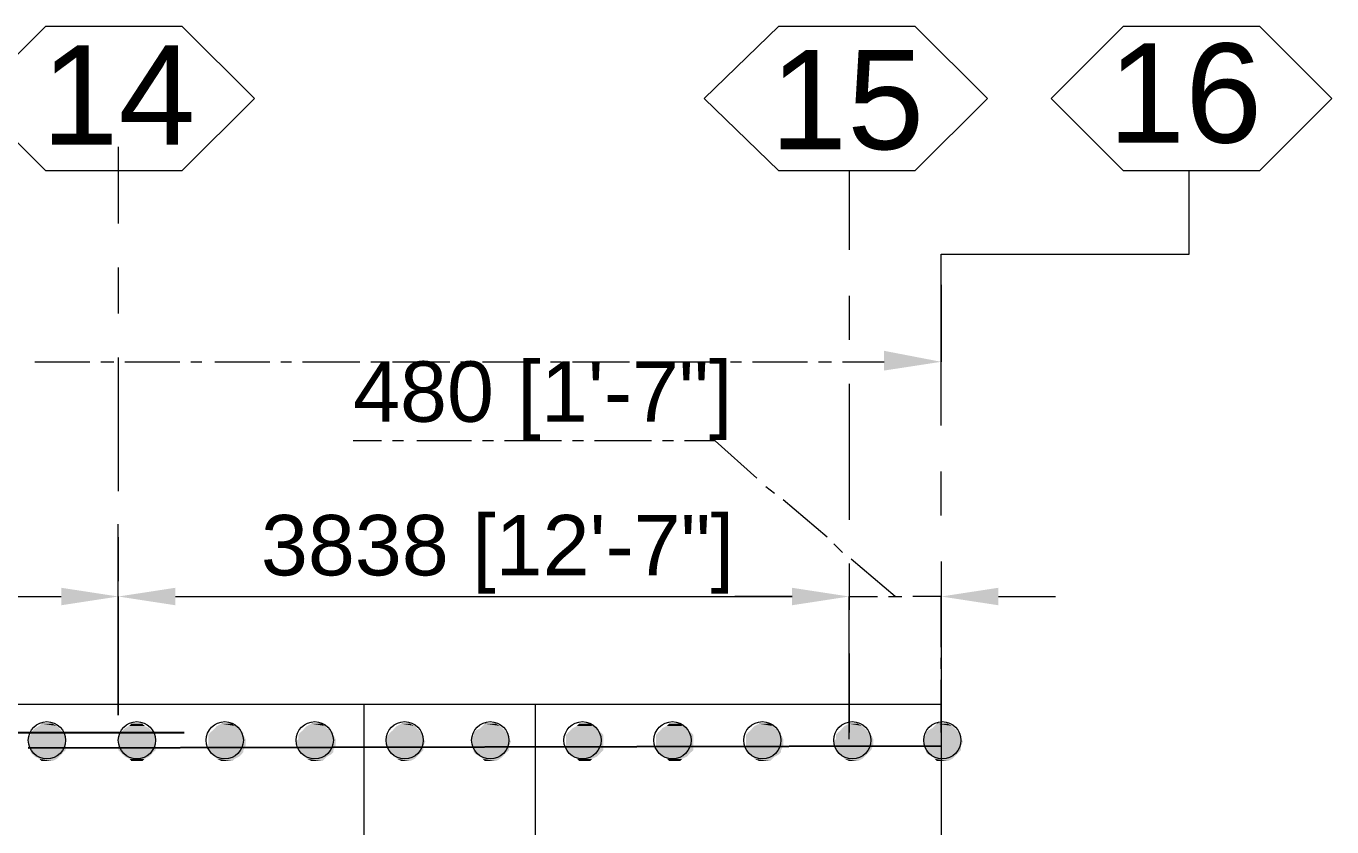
# Model space of a CAD drawing. Header units: inches. Extents: x 2 to 136, y 1 to 96.
# Drawn here: x 87.72 to 99.38, y 66.39 to 73.53 of the extents above; entities that cross this region are included whole.
import ezdxf

# ---------------------------------------------------------------- set-up
doc = ezdxf.new("R2010")
doc.units = ezdxf.units.IN
doc.header["$MEASUREMENT"] = 0
doc.layers.add('PDF_COLUMN', color=251, linetype='Continuous', true_color=0x636466)
doc.layers.add('PDF_Outer Line', color=165, linetype='Continuous', true_color=0x5258ac)
for name, color, linetype in [('PDF_Girt', 7, 'Continuous'), ('PDF_Grid', 7, 'Continuous'), ('PDF_Text', 7, 'Continuous'), ('PDF_Thin', 7, 'Continuous')]:
    doc.layers.add(name, color=color, linetype=linetype)
doc.styles.add('PDF Arial', font='arial.ttf')

msp = doc.modelspace()

# ---------------------------------------------------------------- linework, layer by layer
at = {"layer": 'PDF_COLUMN', "lineweight": 0}
for centre in [(87.91, 67.159), (88.713, 67.159), (89.497, 67.159), (90.3, 67.159), (92.689, 67.159), (93.492, 67.159), (94.294, 67.159), (95.097, 67.159), (95.9, 67.159)]:
    msp.add_circle(centre, 0.166, dxfattribs=at)
at = {"layer": 'PDF_COLUMN', "color": 7, "lineweight": 0}
for centre in [(91.102, 67.159), (91.866, 67.159)]:
    msp.add_circle(centre, 0.166, dxfattribs=at)
at = {"layer": 'PDF_COLUMN', "transparency": 33554559}
for points in [[(87.783, 67.247), (88.057, 67.228), (87.764, 67.228)], [(87.803, 67.267), (88.038, 67.247), (87.783, 67.247)], [(88.038, 67.247), (87.783, 67.247), (88.057, 67.228)], [(87.842, 67.287), (88.018, 67.267), (87.803, 67.267)], [(88.018, 67.267), (87.803, 67.267), (88.038, 67.247)], [(87.861, 67.306), (87.999, 67.287), (87.842, 67.287)], [(87.999, 67.287), (87.842, 67.287), (88.018, 67.267)], [(87.901, 67.306), (87.959, 67.306), (87.861, 67.306)], [(87.959, 67.306), (87.861, 67.306), (87.999, 67.287)], [(87.92, 67.306), (87.901, 67.306), (87.959, 67.306)], [(88.586, 67.247), (88.86, 67.228), (88.566, 67.228)], [(88.606, 67.267), (88.841, 67.247), (88.586, 67.247)], [(88.841, 67.247), (88.586, 67.247), (88.86, 67.228)], [(88.645, 67.287), (88.821, 67.267), (88.606, 67.267)], [(88.821, 67.267), (88.606, 67.267), (88.841, 67.247)], [(88.664, 67.306), (88.782, 67.287), (88.645, 67.287)], [(88.782, 67.287), (88.645, 67.287), (88.821, 67.267)], [(88.704, 67.306), (88.762, 67.306), (88.664, 67.306)], [(88.762, 67.306), (88.664, 67.306), (88.782, 67.287)], [(88.723, 67.306), (88.704, 67.306), (88.762, 67.306)], [(89.389, 67.247), (89.663, 67.228), (89.369, 67.228)], [(89.409, 67.267), (89.644, 67.247), (89.389, 67.247)], [(89.644, 67.247), (89.389, 67.247), (89.663, 67.228)], [(89.428, 67.287), (89.624, 67.267), (89.409, 67.267)], [(89.624, 67.267), (89.409, 67.267), (89.644, 67.247)], [(89.467, 67.306), (89.585, 67.287), (89.428, 67.287)], [(89.585, 67.287), (89.428, 67.287), (89.624, 67.267)], [(89.506, 67.306), (89.565, 67.306), (89.467, 67.306)], [(89.565, 67.306), (89.467, 67.306), (89.585, 67.287)], [(89.526, 67.306), (89.506, 67.306), (89.565, 67.306)], [(90.192, 67.247), (90.466, 67.228), (90.172, 67.228)], [(90.211, 67.267), (90.446, 67.247), (90.192, 67.247)], [(90.446, 67.247), (90.192, 67.247), (90.466, 67.228)], [(90.231, 67.287), (90.407, 67.267), (90.211, 67.267)], [(90.407, 67.267), (90.211, 67.267), (90.446, 67.247)], [(90.27, 67.306), (90.388, 67.287), (90.231, 67.287)], [(90.388, 67.287), (90.231, 67.287), (90.407, 67.267)], [(90.29, 67.306), (90.368, 67.306), (90.27, 67.306)], [(90.368, 67.306), (90.27, 67.306), (90.388, 67.287)], [(90.329, 67.306), (90.29, 67.306), (90.368, 67.306)], [(92.581, 67.247), (92.855, 67.228), (92.561, 67.228)], [(92.601, 67.267), (92.836, 67.247), (92.581, 67.247)], [(92.836, 67.247), (92.581, 67.247), (92.855, 67.228)], [(92.64, 67.287), (92.816, 67.267), (92.601, 67.267)], [(92.816, 67.267), (92.601, 67.267), (92.836, 67.247)], [(92.659, 67.306), (92.777, 67.287), (92.64, 67.287)], [(92.777, 67.287), (92.64, 67.287), (92.816, 67.267)], [(92.698, 67.306), (92.757, 67.306), (92.659, 67.306)], [(92.757, 67.306), (92.659, 67.306), (92.777, 67.287)], [(92.718, 67.306), (92.698, 67.306), (92.757, 67.306)], [(93.384, 67.247), (93.658, 67.228), (93.364, 67.228)], [(93.403, 67.267), (93.638, 67.247), (93.384, 67.247)], [(93.638, 67.247), (93.384, 67.247), (93.658, 67.228)], [(93.443, 67.287), (93.619, 67.267), (93.403, 67.267)], [(93.619, 67.267), (93.403, 67.267), (93.638, 67.247)], [(93.462, 67.306), (93.58, 67.287), (93.443, 67.287)], [(93.58, 67.287), (93.443, 67.287), (93.619, 67.267)], [(93.501, 67.306), (93.56, 67.306), (93.462, 67.306)], [(93.56, 67.306), (93.462, 67.306), (93.58, 67.287)], [(93.521, 67.306), (93.501, 67.306), (93.56, 67.306)], [(94.187, 67.247), (94.461, 67.228), (94.167, 67.228)], [(94.206, 67.267), (94.441, 67.247), (94.187, 67.247)], [(94.441, 67.247), (94.187, 67.247), (94.461, 67.228)], [(94.226, 67.287), (94.402, 67.267), (94.206, 67.267)], [(94.402, 67.267), (94.206, 67.267), (94.441, 67.247)], [(94.265, 67.306), (94.383, 67.287), (94.226, 67.287)], [(94.383, 67.287), (94.226, 67.287), (94.402, 67.267)], [(94.285, 67.306), (94.363, 67.306), (94.265, 67.306)], [(94.363, 67.306), (94.265, 67.306), (94.383, 67.287)], [(94.324, 67.306), (94.285, 67.306), (94.363, 67.306)], [(94.99, 67.247), (95.244, 67.228), (94.97, 67.228)], [(95.009, 67.267), (95.225, 67.247), (94.99, 67.247)], [(95.225, 67.247), (94.99, 67.247), (95.244, 67.228)], [(95.029, 67.287), (95.205, 67.267), (95.009, 67.267)], [(95.205, 67.267), (95.009, 67.267), (95.225, 67.247)], [(95.068, 67.306), (95.185, 67.287), (95.029, 67.287)], [(95.185, 67.287), (95.029, 67.287), (95.205, 67.267)], [(95.088, 67.306), (95.146, 67.306), (95.068, 67.306)], [(95.146, 67.306), (95.068, 67.306), (95.185, 67.287)], [(95.127, 67.306), (95.088, 67.306), (95.146, 67.306)], [(95.773, 67.247), (96.047, 67.228), (95.753, 67.228)], [(95.812, 67.267), (96.028, 67.247), (95.773, 67.247)], [(96.028, 67.247), (95.773, 67.247), (96.047, 67.228)], [(95.832, 67.287), (96.008, 67.267), (95.812, 67.267)], [(96.008, 67.267), (95.812, 67.267), (96.028, 67.247)], [(95.851, 67.306), (95.988, 67.287), (95.832, 67.287)], [(95.988, 67.287), (95.832, 67.287), (96.008, 67.267)], [(95.89, 67.306), (95.949, 67.306), (95.851, 67.306)], [(95.949, 67.306), (95.851, 67.306), (95.988, 67.287)], [(95.93, 67.306), (95.89, 67.306), (95.949, 67.306)], [(87.764, 67.208), (88.077, 67.169), (87.744, 67.169)], [(88.077, 67.169), (87.744, 67.169), (88.077, 67.149)], [(87.744, 67.169), (88.077, 67.149), (87.744, 67.149)], [(88.077, 67.149), (87.744, 67.149), (88.077, 67.11)], [(87.744, 67.149), (88.077, 67.11), (87.744, 67.11)], [(88.057, 67.228), (87.764, 67.228), (88.077, 67.208)], [(87.764, 67.228), (88.077, 67.208), (87.764, 67.208)], [(88.077, 67.208), (87.764, 67.208), (88.077, 67.169)], [(88.566, 67.228), (88.88, 67.208), (88.547, 67.208)], [(88.88, 67.208), (88.547, 67.208), (88.88, 67.169)], [(88.547, 67.208), (88.88, 67.169), (88.547, 67.169)], [(88.88, 67.169), (88.547, 67.169), (88.88, 67.149)], [(88.547, 67.169), (88.88, 67.149), (88.547, 67.149)], [(88.88, 67.149), (88.547, 67.149), (88.88, 67.11)], [(88.547, 67.149), (88.88, 67.11), (88.547, 67.11)], [(88.86, 67.228), (88.566, 67.228), (88.88, 67.208)], [(89.369, 67.228), (89.663, 67.208), (89.35, 67.208)], [(89.663, 67.208), (89.35, 67.208), (89.683, 67.169)], [(89.35, 67.208), (89.683, 67.169), (89.35, 67.169)], [(89.683, 67.169), (89.35, 67.169), (89.683, 67.149)], [(89.35, 67.169), (89.683, 67.149), (89.35, 67.149)], [(89.683, 67.149), (89.35, 67.149), (89.683, 67.11)], [(89.35, 67.149), (89.683, 67.11), (89.35, 67.11)], [(89.663, 67.228), (89.369, 67.228), (89.663, 67.208)], [(90.153, 67.169), (90.486, 67.149), (90.133, 67.149)], [(90.486, 67.149), (90.133, 67.149), (90.486, 67.11)], [(90.133, 67.149), (90.486, 67.11), (90.153, 67.11)], [(90.172, 67.228), (90.466, 67.208), (90.153, 67.208)], [(90.466, 67.208), (90.153, 67.208), (90.486, 67.169)], [(90.153, 67.208), (90.486, 67.169), (90.153, 67.169)], [(90.486, 67.169), (90.153, 67.169), (90.486, 67.149)], [(90.466, 67.228), (90.172, 67.228), (90.466, 67.208)], [(92.561, 67.228), (92.875, 67.208), (92.542, 67.208)], [(92.875, 67.208), (92.542, 67.208), (92.875, 67.169)], [(92.542, 67.208), (92.875, 67.169), (92.542, 67.169)], [(92.875, 67.169), (92.542, 67.169), (92.875, 67.149)], [(92.542, 67.169), (92.875, 67.149), (92.542, 67.149)], [(92.875, 67.149), (92.542, 67.149), (92.875, 67.11)], [(92.542, 67.149), (92.875, 67.11), (92.542, 67.11)], [(92.855, 67.228), (92.561, 67.228), (92.875, 67.208)], [(93.364, 67.228), (93.678, 67.208), (93.345, 67.208)], [(93.678, 67.208), (93.345, 67.208), (93.678, 67.169)], [(93.345, 67.208), (93.678, 67.169), (93.345, 67.169)], [(93.678, 67.169), (93.345, 67.169), (93.678, 67.149)], [(93.345, 67.169), (93.678, 67.149), (93.345, 67.149)], [(93.678, 67.149), (93.345, 67.149), (93.678, 67.11)], [(93.345, 67.149), (93.678, 67.11), (93.345, 67.11)], [(93.658, 67.228), (93.364, 67.228), (93.678, 67.208)], [(94.167, 67.228), (94.461, 67.208), (94.148, 67.208)], [(94.461, 67.208), (94.148, 67.208), (94.48, 67.169)], [(94.148, 67.208), (94.48, 67.169), (94.148, 67.169)], [(94.48, 67.169), (94.148, 67.169), (94.48, 67.149)], [(94.148, 67.169), (94.48, 67.149), (94.148, 67.149)], [(94.48, 67.149), (94.148, 67.149), (94.48, 67.11)], [(94.148, 67.149), (94.48, 67.11), (94.148, 67.11)], [(94.461, 67.228), (94.167, 67.228), (94.461, 67.208)], [(94.95, 67.169), (95.283, 67.149), (94.931, 67.149)], [(95.283, 67.149), (94.931, 67.149), (95.283, 67.11)], [(94.931, 67.149), (95.283, 67.11), (94.95, 67.11)], [(94.97, 67.228), (95.264, 67.208), (94.95, 67.208)], [(95.264, 67.208), (94.95, 67.208), (95.283, 67.169)], [(94.95, 67.208), (95.283, 67.169), (94.95, 67.169)], [(95.283, 67.169), (94.95, 67.169), (95.283, 67.149)], [(95.244, 67.228), (94.97, 67.228), (95.264, 67.208)], [(95.753, 67.208), (96.067, 67.169), (95.734, 67.169)], [(96.067, 67.169), (95.734, 67.169), (96.086, 67.149)], [(95.734, 67.169), (96.086, 67.149), (95.734, 67.149)], [(96.086, 67.149), (95.734, 67.149), (96.067, 67.11)], [(95.734, 67.149), (96.067, 67.11), (95.734, 67.11)], [(96.047, 67.228), (95.753, 67.228), (96.067, 67.208)], [(95.753, 67.228), (96.067, 67.208), (95.753, 67.208)], [(96.067, 67.208), (95.753, 67.208), (96.067, 67.169)], [(88.077, 67.11), (87.744, 67.11), (88.077, 67.071)], [(87.744, 67.11), (88.077, 67.071), (87.764, 67.071)], [(88.077, 67.071), (87.764, 67.071), (88.057, 67.052)], [(87.764, 67.071), (88.057, 67.052), (87.764, 67.052)], [(88.057, 67.052), (87.764, 67.052), (88.038, 67.032)], [(87.764, 67.052), (88.038, 67.032), (87.783, 67.032)], [(88.038, 67.032), (87.783, 67.032), (88.018, 67.012)], [(87.783, 67.032), (88.018, 67.012), (87.803, 67.012)], [(88.018, 67.012), (87.803, 67.012), (87.999, 66.993)], [(87.803, 67.012), (87.999, 66.993), (87.842, 66.993)], [(88.88, 67.11), (88.547, 67.11), (88.88, 67.071)], [(88.547, 67.11), (88.88, 67.071), (88.547, 67.071)], [(88.88, 67.071), (88.547, 67.071), (88.86, 67.052)], [(88.547, 67.071), (88.86, 67.052), (88.566, 67.052)], [(88.86, 67.052), (88.566, 67.052), (88.841, 67.032)], [(88.566, 67.052), (88.841, 67.032), (88.586, 67.032)], [(88.841, 67.032), (88.586, 67.032), (88.821, 67.012)], [(88.586, 67.032), (88.821, 67.012), (88.606, 67.012)], [(88.821, 67.012), (88.606, 67.012), (88.782, 66.993)], [(88.606, 67.012), (88.782, 66.993), (88.645, 66.993)], [(89.683, 67.11), (89.35, 67.11), (89.663, 67.071)], [(89.35, 67.11), (89.663, 67.071), (89.35, 67.071)], [(89.663, 67.071), (89.35, 67.071), (89.663, 67.052)], [(89.35, 67.071), (89.663, 67.052), (89.369, 67.052)], [(89.663, 67.052), (89.369, 67.052), (89.644, 67.032)], [(89.369, 67.052), (89.644, 67.032), (89.389, 67.032)], [(89.644, 67.032), (89.389, 67.032), (89.624, 67.012)], [(89.389, 67.032), (89.624, 67.012), (89.409, 67.012)], [(89.624, 67.012), (89.409, 67.012), (89.585, 66.993)], [(89.409, 67.012), (89.585, 66.993), (89.428, 66.993)], [(90.486, 67.11), (90.153, 67.11), (90.466, 67.071)], [(90.153, 67.11), (90.466, 67.071), (90.153, 67.071)], [(90.466, 67.071), (90.153, 67.071), (90.466, 67.052)], [(90.153, 67.071), (90.466, 67.052), (90.172, 67.052)], [(90.466, 67.052), (90.172, 67.052), (90.446, 67.032)], [(90.172, 67.052), (90.446, 67.032), (90.192, 67.032)], [(90.446, 67.032), (90.192, 67.032), (90.407, 67.012)], [(90.192, 67.032), (90.407, 67.012), (90.211, 67.012)], [(90.407, 67.012), (90.211, 67.012), (90.388, 66.993)], [(90.211, 67.012), (90.388, 66.993), (90.231, 66.993)], [(92.875, 67.11), (92.542, 67.11), (92.875, 67.071)], [(92.542, 67.11), (92.875, 67.071), (92.542, 67.071)], [(92.875, 67.071), (92.542, 67.071), (92.855, 67.052)], [(92.542, 67.071), (92.855, 67.052), (92.561, 67.052)], [(92.855, 67.052), (92.561, 67.052), (92.836, 67.032)], [(92.561, 67.052), (92.836, 67.032), (92.581, 67.032)], [(92.836, 67.032), (92.581, 67.032), (92.816, 67.012)], [(92.581, 67.032), (92.816, 67.012), (92.601, 67.012)], [(92.816, 67.012), (92.601, 67.012), (92.777, 66.993)], [(92.601, 67.012), (92.777, 66.993), (92.64, 66.993)], [(93.678, 67.11), (93.345, 67.11), (93.678, 67.071)], [(93.345, 67.11), (93.678, 67.071), (93.345, 67.071)], [(93.678, 67.071), (93.345, 67.071), (93.658, 67.052)], [(93.345, 67.071), (93.658, 67.052), (93.364, 67.052)], [(93.658, 67.052), (93.364, 67.052), (93.638, 67.032)], [(93.364, 67.052), (93.638, 67.032), (93.384, 67.032)], [(93.638, 67.032), (93.384, 67.032), (93.619, 67.012)], [(93.384, 67.032), (93.619, 67.012), (93.403, 67.012)], [(93.619, 67.012), (93.403, 67.012), (93.58, 66.993)], [(93.403, 67.012), (93.58, 66.993), (93.443, 66.993)], [(94.48, 67.11), (94.148, 67.11), (94.461, 67.071)], [(94.148, 67.11), (94.461, 67.071), (94.148, 67.071)], [(94.461, 67.071), (94.148, 67.071), (94.461, 67.052)], [(94.148, 67.071), (94.461, 67.052), (94.167, 67.052)], [(94.461, 67.052), (94.167, 67.052), (94.441, 67.032)], [(94.167, 67.052), (94.441, 67.032), (94.187, 67.032)], [(94.441, 67.032), (94.187, 67.032), (94.402, 67.012)], [(94.187, 67.032), (94.402, 67.012), (94.206, 67.012)], [(94.402, 67.012), (94.206, 67.012), (94.383, 66.993)], [(94.206, 67.012), (94.383, 66.993), (94.226, 66.993)], [(95.283, 67.11), (94.95, 67.11), (95.264, 67.071)], [(94.95, 67.11), (95.264, 67.071), (94.95, 67.071)], [(95.264, 67.071), (94.95, 67.071), (95.244, 67.052)], [(94.95, 67.071), (95.244, 67.052), (94.97, 67.052)], [(95.244, 67.052), (94.97, 67.052), (95.225, 67.032)], [(94.97, 67.052), (95.225, 67.032), (94.99, 67.032)], [(95.225, 67.032), (94.99, 67.032), (95.205, 67.012)], [(94.99, 67.032), (95.205, 67.012), (95.009, 67.012)], [(95.205, 67.012), (95.009, 67.012), (95.185, 66.993)], [(95.009, 67.012), (95.185, 66.993), (95.029, 66.993)], [(96.067, 67.11), (95.734, 67.11), (96.067, 67.071)], [(95.734, 67.11), (96.067, 67.071), (95.753, 67.071)], [(96.067, 67.071), (95.753, 67.071), (96.047, 67.052)], [(95.753, 67.071), (96.047, 67.052), (95.753, 67.052)], [(96.047, 67.052), (95.753, 67.052), (96.028, 67.032)], [(95.753, 67.052), (96.028, 67.032), (95.773, 67.032)], [(96.028, 67.032), (95.773, 67.032), (96.008, 67.012)], [(95.773, 67.032), (96.008, 67.012), (95.812, 67.012)], [(96.008, 67.012), (95.812, 67.012), (95.988, 66.993)], [(95.812, 67.012), (95.988, 66.993), (95.832, 66.993)], [(87.999, 66.993), (87.842, 66.993), (87.959, 66.973)], [(87.842, 66.993), (87.959, 66.973), (87.861, 66.973)], [(87.959, 66.973), (87.861, 66.973), (87.92, 66.973)], [(87.861, 66.973), (87.92, 66.973), (87.901, 66.973)], [(88.782, 66.993), (88.645, 66.993), (88.762, 66.973)], [(88.645, 66.993), (88.762, 66.973), (88.664, 66.973)], [(88.762, 66.973), (88.664, 66.973), (88.723, 66.973)], [(88.664, 66.973), (88.723, 66.973), (88.704, 66.973)], [(89.585, 66.993), (89.428, 66.993), (89.565, 66.973)], [(89.428, 66.993), (89.565, 66.973), (89.467, 66.973)], [(89.565, 66.973), (89.467, 66.973), (89.526, 66.973)], [(89.467, 66.973), (89.526, 66.973), (89.506, 66.973)], [(90.388, 66.993), (90.231, 66.993), (90.368, 66.973)], [(90.231, 66.993), (90.368, 66.973), (90.27, 66.973)], [(90.368, 66.973), (90.27, 66.973), (90.329, 66.973)], [(90.27, 66.973), (90.329, 66.973), (90.29, 66.973)], [(92.777, 66.993), (92.64, 66.993), (92.757, 66.973)], [(92.64, 66.993), (92.757, 66.973), (92.659, 66.973)], [(92.757, 66.973), (92.659, 66.973), (92.718, 66.973)], [(92.659, 66.973), (92.718, 66.973), (92.698, 66.973)], [(93.58, 66.993), (93.443, 66.993), (93.56, 66.973)], [(93.443, 66.993), (93.56, 66.973), (93.462, 66.973)], [(93.56, 66.973), (93.462, 66.973), (93.521, 66.973)], [(93.462, 66.973), (93.521, 66.973), (93.501, 66.973)], [(94.383, 66.993), (94.226, 66.993), (94.363, 66.973)], [(94.226, 66.993), (94.363, 66.973), (94.265, 66.973)], [(94.363, 66.973), (94.265, 66.973), (94.324, 66.973)], [(94.265, 66.973), (94.324, 66.973), (94.285, 66.973)], [(95.185, 66.993), (95.029, 66.993), (95.146, 66.973)], [(95.029, 66.993), (95.146, 66.973), (95.068, 66.973)], [(95.146, 66.973), (95.068, 66.973), (95.127, 66.973)], [(95.068, 66.973), (95.127, 66.973), (95.088, 66.973)], [(95.988, 66.993), (95.832, 66.993), (95.949, 66.973)], [(95.832, 66.993), (95.949, 66.973), (95.851, 66.973)], [(95.949, 66.973), (95.851, 66.973), (95.93, 66.973)], [(95.851, 66.973), (95.93, 66.973), (95.89, 66.973)]]:
    msp.add_solid(points, dxfattribs=at)
at = {"layer": 'PDF_COLUMN', "color": 7, "transparency": 33554559}
for points in [[(90.995, 67.247), (91.249, 67.228), (90.975, 67.228)], [(91.014, 67.267), (91.23, 67.247), (90.995, 67.247)], [(91.23, 67.247), (90.995, 67.247), (91.249, 67.228)], [(91.034, 67.287), (91.21, 67.267), (91.014, 67.267)], [(91.21, 67.267), (91.014, 67.267), (91.23, 67.247)], [(91.073, 67.306), (91.191, 67.287), (91.034, 67.287)], [(91.191, 67.287), (91.034, 67.287), (91.21, 67.267)], [(91.093, 67.306), (91.151, 67.306), (91.073, 67.306)], [(91.151, 67.306), (91.073, 67.306), (91.191, 67.287)], [(91.132, 67.306), (91.093, 67.306), (91.151, 67.306)], [(91.739, 67.247), (92.013, 67.228), (91.719, 67.228)], [(91.778, 67.267), (91.993, 67.247), (91.739, 67.247)], [(91.993, 67.247), (91.739, 67.247), (92.013, 67.228)], [(91.798, 67.287), (91.974, 67.267), (91.778, 67.267)], [(91.974, 67.267), (91.778, 67.267), (91.993, 67.247)], [(91.817, 67.306), (91.954, 67.287), (91.798, 67.287)], [(91.954, 67.287), (91.798, 67.287), (91.974, 67.267)], [(91.856, 67.306), (91.915, 67.306), (91.817, 67.306)], [(91.915, 67.306), (91.817, 67.306), (91.954, 67.287)], [(91.896, 67.306), (91.856, 67.306), (91.915, 67.306)], [(90.956, 67.208), (91.269, 67.169), (90.936, 67.169)], [(91.269, 67.169), (90.936, 67.169), (91.288, 67.149)], [(90.936, 67.169), (91.288, 67.149), (90.936, 67.149)], [(91.288, 67.149), (90.936, 67.149), (91.269, 67.11)], [(90.936, 67.149), (91.269, 67.11), (90.936, 67.11)], [(90.975, 67.228), (91.269, 67.208), (90.956, 67.208)], [(91.269, 67.208), (90.956, 67.208), (91.269, 67.169)], [(91.249, 67.228), (90.975, 67.228), (91.269, 67.208)], [(91.719, 67.208), (92.033, 67.169), (91.7, 67.169)], [(92.033, 67.169), (91.7, 67.169), (92.052, 67.149)], [(91.7, 67.169), (92.052, 67.149), (91.7, 67.149)], [(92.052, 67.149), (91.7, 67.149), (92.033, 67.11)], [(91.7, 67.149), (92.033, 67.11), (91.7, 67.11)], [(92.013, 67.228), (91.719, 67.228), (92.033, 67.208)], [(91.719, 67.228), (92.033, 67.208), (91.719, 67.208)], [(92.033, 67.208), (91.719, 67.208), (92.033, 67.169)], [(91.269, 67.11), (90.936, 67.11), (91.269, 67.071)], [(90.936, 67.11), (91.269, 67.071), (90.956, 67.071)], [(91.269, 67.071), (90.956, 67.071), (91.249, 67.052)], [(90.956, 67.071), (91.249, 67.052), (90.975, 67.052)], [(91.249, 67.052), (90.975, 67.052), (91.23, 67.032)], [(90.975, 67.052), (91.23, 67.032), (90.995, 67.032)], [(91.23, 67.032), (90.995, 67.032), (91.21, 67.012)], [(90.995, 67.032), (91.21, 67.012), (91.014, 67.012)], [(91.21, 67.012), (91.014, 67.012), (91.191, 66.993)], [(91.014, 67.012), (91.191, 66.993), (91.034, 66.993)], [(92.033, 67.11), (91.7, 67.11), (92.033, 67.071)], [(91.7, 67.11), (92.033, 67.071), (91.719, 67.071)], [(92.033, 67.071), (91.719, 67.071), (92.013, 67.052)], [(91.719, 67.071), (92.013, 67.052), (91.719, 67.052)], [(92.013, 67.052), (91.719, 67.052), (91.993, 67.032)], [(91.719, 67.052), (91.993, 67.032), (91.739, 67.032)], [(91.993, 67.032), (91.739, 67.032), (91.974, 67.012)], [(91.739, 67.032), (91.974, 67.012), (91.778, 67.012)], [(91.974, 67.012), (91.778, 67.012), (91.954, 66.993)], [(91.778, 67.012), (91.954, 66.993), (91.798, 66.993)], [(91.191, 66.993), (91.034, 66.993), (91.151, 66.973)], [(91.034, 66.993), (91.151, 66.973), (91.073, 66.973)], [(91.151, 66.973), (91.073, 66.973), (91.132, 66.973)], [(91.073, 66.973), (91.132, 66.973), (91.093, 66.973)], [(91.954, 66.993), (91.798, 66.993), (91.915, 66.973)], [(91.798, 66.993), (91.915, 66.973), (91.817, 66.973)], [(91.915, 66.973), (91.817, 66.973), (91.896, 66.973)], [(91.817, 66.973), (91.896, 66.973), (91.856, 66.973)]]:
    msp.add_solid(points, dxfattribs=at)
at = {"layer": 'PDF_Girt', "lineweight": 25}
for points in [[(80.988, 67.228), (89.134, 67.228)], [(87.744, 67.091), (95.89, 67.11)]]:
    msp.add_lwpolyline(points, dxfattribs=at)
at = {"layer": 'PDF_Grid', "lineweight": 0}
for points in [[(87.901, 72.241), (87.254, 72.887), (87.901, 73.533), (89.115, 73.533), (89.761, 72.887), (89.115, 72.241)], [(94.441, 72.241), (93.776, 72.887), (94.441, 73.533), (95.655, 73.533), (96.302, 72.887), (95.655, 72.241)], [(97.516, 72.241), (96.87, 72.887), (97.516, 73.533), (98.73, 73.533), (99.376, 72.887), (98.73, 72.241)]]:
    msp.add_lwpolyline(points, close=True, dxfattribs=at)
for points in [[(88.547, 72.456), (88.547, 71.771)], [(95.068, 72.241), (95.068, 71.536)], [(95.89, 69.969), (95.89, 71.497), (98.103, 71.497), (98.103, 72.241)], [(88.547, 71.379), (88.547, 70.968)], [(95.89, 71.223), (95.89, 70.537)], [(95.068, 71.125), (95.068, 70.733)], [(87.803, 70.537), (88.292, 70.537)], [(88.39, 70.537), (88.508, 70.537)], [(88.547, 70.576), (88.547, 69.382)], [(88.606, 70.537), (89.095, 70.537)], [(89.193, 70.537), (89.291, 70.537)], [(89.409, 70.537), (89.898, 70.537)], [(89.996, 70.537), (90.094, 70.537)], [(90.192, 70.537), (90.701, 70.537)], [(90.799, 70.537), (90.897, 70.537)], [(90.995, 70.537), (91.504, 70.537)], [(91.602, 70.537), (91.7, 70.537)], [(91.798, 70.537), (92.307, 70.537)], [(92.405, 70.537), (92.503, 70.537)], [(92.601, 70.537), (93.11, 70.537)], [(93.208, 70.537), (93.306, 70.537)], [(93.403, 70.537), (93.893, 70.537)], [(94.01, 70.537), (94.108, 70.537)], [(94.206, 70.537), (94.696, 70.537)], [(94.794, 70.537), (94.911, 70.537)], [(95.009, 70.537), (95.381, 70.537)], [(95.068, 70.341), (95.068, 69.127)], [(90.897, 69.832), (90.642, 69.832)], [(91.093, 69.832), (90.995, 69.832)], [(91.7, 69.832), (91.21, 69.832)], [(91.896, 69.832), (91.798, 69.832)], [(92.503, 69.832), (91.993, 69.832)], [(92.698, 69.832), (92.601, 69.832)], [(93.306, 69.832), (92.796, 69.832)], [(93.501, 69.832), (93.403, 69.832)], [(94.245, 69.499), (93.873, 69.832), (93.599, 69.832)], [(95.89, 69.166), (95.89, 69.558)], [(94.402, 69.362), (94.324, 69.421)], [(94.872, 68.971), (94.48, 69.304)], [(88.547, 68.168), (88.547, 67.482), (88.547, 69.088)], [(88.547, 68.971), (88.547, 68.579)], [(95.009, 68.834), (94.931, 68.912)], [(95.479, 68.442), (95.088, 68.775)], [(95.89, 68.755), (95.89, 67.228), (95.89, 67.698)], [(95.068, 68.736), (95.068, 68.324)], [(94.559, 68.442), (94.05, 68.442)], [(95.068, 67.952), (95.068, 68.442), (95.323, 68.442)], [(95.42, 68.442), (95.538, 68.442)], [(95.89, 67.991), (95.89, 68.442), (95.636, 68.442)], [(96.4, 68.442), (96.909, 68.442)], [(95.068, 67.933), (95.068, 67.228)], [(95.068, 67.756), (95.068, 67.854)], [(95.89, 67.796), (95.89, 67.894)], [(95.068, 67.169), (95.068, 67.659)]]:
    msp.add_lwpolyline(points, dxfattribs=at)
at = {"layer": 'PDF_Grid', "transparency": 33554559}
for points in [[(95.381, 70.635), (95.381, 70.459), (95.89, 70.537)], [(94.559, 68.52), (94.559, 68.364), (95.068, 68.442)], [(96.4, 68.52), (96.4, 68.364), (95.89, 68.442)]]:
    msp.add_solid(points, dxfattribs=at)
at = {"layer": 'PDF_Outer Line', "color": 7, "lineweight": 0}
for points in [[(95.89, 67.228), (95.89, 44.943), (10.353, 44.943), (10.353, 67.482), (10.353, 64.506)], [(10.353, 67.482), (95.89, 67.482)]]:
    msp.add_lwpolyline(points, dxfattribs=at)
msp.add_lwpolyline([(90.74, 67.482), (92.268, 67.482), (92.268, 44.943), (90.74, 44.943)], close=True, dxfattribs=at)
at = {"layer": 'PDF_Thin', "lineweight": 0}
for points in [[(82.222, 68.442), (88.038, 68.442)], [(89.056, 68.442), (94.559, 68.442)], [(95.068, 67.169), (95.068, 68.442)]]:
    msp.add_lwpolyline(points, dxfattribs=at)
msp.add_lwpolyline([(88.547, 68.442), (88.547, 67.384)], close=True, dxfattribs=at)
at = {"layer": 'PDF_Thin', "transparency": 33554559}
for points in [[(88.038, 68.52), (88.038, 68.364), (88.547, 68.442)], [(89.056, 68.52), (89.056, 68.364), (88.547, 68.442)], [(94.559, 68.52), (94.559, 68.364), (95.068, 68.442)]]:
    msp.add_solid(points, dxfattribs=at)

# ---------------------------------------------------------------- texts
at = {"layer": 'PDF_Text', "attachment_point": 7, "style": 'PDF Arial'}
for s, insert, char_height in [('14', (87.861, 72.476), 0.8852), ('15', (94.363, 72.422), 0.8852), ('16', (97.379, 72.481), 0.8852), ('480 [1\'-7"]', (90.642, 69.839), 0.53925), ('3838 [12\'-7"]', (89.82, 68.468), 0.53925)]:
    msp.add_mtext(s, dxfattribs=dict(at, insert=insert, char_height=char_height))

doc.saveas('drawing.dxf')
